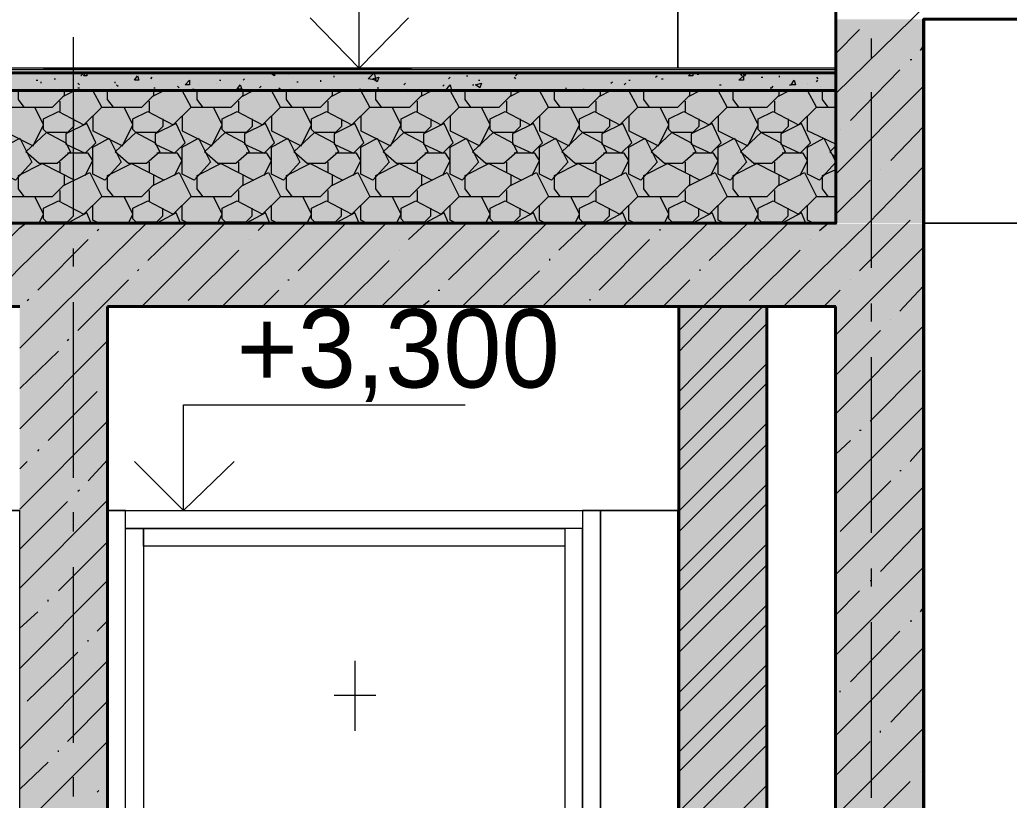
# Model space of a CAD drawing. Header units: millimetres. Extents: x -136833 to 49383, y -8033 to 344618.
# Drawn here: x -79968 to -77155, y 9322 to 11541 of the extents above; entities that cross this region are included whole.
import ezdxf

# ---------------------------------------------------------------- set-up
doc = ezdxf.new("R2010")
doc.units = ezdxf.units.MM
doc.layers.add('PDF _Геометрия', color=7, linetype='Continuous', true_color=0x1d1d1d)
doc.layers.add('PDF _Сплошная заливка', color=7, linetype='Continuous', true_color=0xffffff)
doc.layers.add('PDF _Текст', color=7, linetype='Continuous')

msp = doc.modelspace()

# ---------------------------------------------------------------- hatches: boundary and pattern name
at = {"layer": 'PDF _Сплошная заливка', "transparency": 33554559}
h = msp.add_hatch(color=256, dxfattribs=at)
h.paths.add_polyline_path([(-80645.6, 10962.5), (-80645.6, 10742.4), (-81547.2, 10742.4), (-81547.2, 10382.6), (-81543, 10382.6), (-81543, 10374.1), (-81538.8, 10374.1), (-81538.8, 10365.7), (-81534.5, 10365.7), (-81534.5, 10353), (-81530.3, 10353), (-81530.3, 10344.5), (-81526.1, 10344.5), (-81526.1, 10331.8), (-81521.8, 10331.8), (-81521.8, 10323.3), (-81517.6, 10323.3), (-81517.6, 10310.6), (-81513.4, 10310.6), (-81513.4, 10302.2), (-81509.1, 10302.2), (-81509.1, 10289.5), (-81504.9, 10289.5), (-81504.9, 10281), (-81500.7, 10281), (-81500.7, 10268.3), (-81496.4, 10268.3), (-81496.4, 10259.9), (-81492.2, 10259.9), (-81492.2, 10251.4), (-81488, 10251.4), (-81488, 10238.7), (-81483.7, 10238.7), (-81483.7, 10230.2), (-81479.5, 10230.2), (-81479.5, 10217.5), (-81475.3, 10217.5), (-81475.3, 10209.1), (-81471.1, 10209.1), (-81471.1, 10196.4), (-81466.8, 10196.4), (-81466.8, 10187.9), (-81462.6, 10187.9), (-81462.6, 10175.2), (-81458.4, 10175.2), (-81458.4, 10166.7), (-81454.1, 10166.7), (-81454.1, 10158.3), (-81428.7, 10166.7), (-81420.3, 10171), (-81407.6, 10175.2), (-81399.1, 10179.4), (-81386.4, 10183.7), (-81377.9, 10187.9), (-81365.2, 10192.1), (-81356.8, 10196.4), (-81344.1, 10200.6), (-81335.6, 10204.8), (-81322.9, 10209.1), (-81314.4, 10213.3), (-81301.7, 10217.5), (-81293.3, 10221.8), (-81280.6, 10226), (-81272.1, 10230.2), (-81259.4, 10234.5), (-81250.9, 10238.7), (-81238.2, 10242.9), (-81229.8, 10247.2), (-81217.1, 10251.4), (-81208.6, 10255.6), (-81195.9, 10259.9), (-81187.4, 10264.1), (-81174.7, 10268.3), (-81166.3, 10272.6), (-81153.6, 10276.8), (-81145.1, 10281), (-81132.4, 10285.2), (-81123.9, 10289.5), (-81111.2, 10293.7), (-81102.8, 10297.9), (-81090.1, 10302.2), (-81081.6, 10306.4), (-81068.9, 10310.6), (-81060.4, 10314.9), (-81047.7, 10319.1), (-81039.3, 10323.3), (-81026.6, 10327.6), (-81018.1, 10331.8), (-81005.4, 10336), (-80996.9, 10340.3), (-80984.2, 10344.5), (-80975.8, 10348.7), (-80950.4, 10357.2), (-80941.9, 10361.4), (-80929.2, 10365.7), (-80920.8, 10369.9), (-80908.1, 10374.1), (-80899.6, 10378.4), (-80886.9, 10382.6), (-80878.4, 10386.8), (-80865.7, 10391.1), (-80857.3, 10395.3), (-80844.6, 10399.5), (-80836.1, 10403.8), (-80823.4, 10408), (-80814.9, 10412.2), (-80802.2, 10416.5), (-80793.8, 10420.7), (-80781.1, 10424.9), (-80772.6, 10429.2), (-80759.9, 10433.4), (-80751.4, 10437.6), (-80738.7, 10441.9), (-80730.3, 10446.1), (-80717.6, 10450.3), (-80709.1, 10454.6), (-80696.4, 10458.8), (-80687.9, 10463), (-80675.2, 10467.3), (-80666.8, 10471.5), (-80654.1, 10475.7), (-80645.6, 10480), (-80632.9, 10484.2), (-80624.4, 10488.4), (-80611.7, 10492.7), (-80603.3, 10496.9), (-80590.6, 10501.1), (-80582.1, 10505.4), (-80569.4, 10509.6), (-80560.9, 10513.8), (-80548.2, 10518.1), (-80539.8, 10522.3), (-80527.1, 10526.5), (-80518.6, 10530.8), (-80505.9, 10535), (-80497.4, 10539.2), (-80472, 10547.7), (-80463.6, 10551.9), (-80450.9, 10556.2), (-80442.4, 10560.4), (-80429.7, 10564.6), (-80421.2, 10568.9), (-80408.6, 10573.1), (-80400.1, 10577.3), (-80387.4, 10581.6), (-80378.9, 10585.8), (-80366.2, 10590), (-80357.8, 10594.3), (-80345.1, 10598.5), (-80336.6, 10602.7), (-80323.9, 10607), (-80315.4, 10611.2), (-80302.7, 10615.4), (-80294.3, 10619.7), (-80281.6, 10623.9), (-80273.1, 10628.1), (-80260.4, 10632.4), (-80251.9, 10636.6), (-80239.2, 10640.8), (-80230.8, 10645.1), (-80218.1, 10649.3), (-80209.6, 10653.5), (-80196.9, 10657.8), (-80188.4, 10662), (-80175.7, 10666.2), (-80167.3, 10670.5), (-80154.6, 10674.7), (-80146.1, 10678.9), (-80133.4, 10683.2), (-80124.9, 10687.4), (-80112.2, 10691.6), (-80103.8, 10695.9), (-80091.1, 10700.1), (-80082.6, 10704.3), (-80069.9, 10708.6), (-80061.4, 10712.8), (-80048.7, 10717), (-80040.3, 10721.3), (-80027.6, 10725.5), (-79968.3, 10725.5), (-79968.3, 10962.5)])
h.paths.add_polyline_path([(-5237.7, 7131.6), (-5237.7, 6979.2), (-5538.2, 6979.2), (-5538.2, 6716.8), (-5796.5, 6716.8), (-5796.5, 6475.5), (-5550.9, 6475.5), (-5550.9, 6581.3), (-5538.2, 6585.5), (-4793.2, 6958.1), (-4784.8, 6958.1), (-4784.8, 6966.5), (-4810.2, 6991.9), (-4814.4, 6991.9), (-4814.4, 7000.4), (-4839.8, 7025.8), (-4844, 7025.8), (-4844, 7034.3), (-4869.4, 7059.7), (-4873.7, 7059.7), (-4873.7, 7068.1), (-4899.1, 7093.5), (-4903.3, 7093.5), (-4903.3, 7102), (-4932.9, 7131.6)])
h.paths.add_polyline_path([(-87846.1, 8223.7), (-87846.1, 7863.9), (-88739.2, 7863.9), (-88705.4, 7847), (-88701.1, 7842.8), (-88667.3, 7825.8), (-88663, 7821.6), (-88629.2, 7804.7), (-88624.9, 7800.4), (-88582.6, 7779.3), (-88578.4, 7775), (-88544.5, 7758.1), (-88540.3, 7753.9), (-88506.4, 7736.9), (-88502.2, 7732.7), (-88459.8, 7711.5), (-88455.6, 7707.3), (-88421.8, 7690.4), (-88417.5, 7686.1), (-88383.7, 7669.2), (-88379.4, 7665), (-88337.1, 7643.8), (-88332.9, 7639.6), (-88299, 7622.6), (-88294.8, 7618.4), (-88260.9, 7601.5), (-88256.7, 7597.3), (-88214.3, 7576.1), (-88210.1, 7571.9), (-88176.2, 7554.9), (-88172, 7550.7), (-88138.1, 7533.8), (-88133.9, 7529.5), (-88100, 7512.6), (-88095.8, 7508.4), (-88095.8, 7042.7), (-87596.3, 7042.7), (-87596.3, 7707.3), (-87587.8, 7711.5), (-87579.4, 7720), (-87570.9, 7724.2), (-87558.2, 7736.9), (-87549.7, 7741.2), (-87537, 7753.9), (-87528.6, 7758.1), (-87515.9, 7770.8), (-87507.4, 7775), (-87494.7, 7787.7), (-87486.2, 7792), (-87473.5, 7804.7), (-87465.1, 7808.9), (-87452.4, 7821.6), (-87443.9, 7825.8), (-87431.2, 7838.5), (-87422.7, 7842.8), (-87410, 7855.5), (-87401.6, 7859.7), (-87388.9, 7872.4), (-87380.4, 7876.6), (-87367.7, 7889.3), (-87359.3, 7893.6), (-87346.6, 7906.3), (-87338.1, 7910.5), (-87325.4, 7923.2), (-87316.9, 7927.4), (-87304.2, 7940.1), (-87295.8, 7944.4), (-87283.1, 7957.1), (-87274.6, 7961.3), (-87261.9, 7974), (-87253.4, 7978.2), (-87240.7, 7990.9), (-87232.3, 7995.2), (-87219.6, 8007.9), (-87211.1, 8012.1), (-87198.4, 8024.8), (-87189.9, 8029), (-87177.2, 8041.7), (-87168.8, 8046), (-87156.1, 8058.7), (-87147.6, 8062.9), (-87134.9, 8075.6), (-87126.4, 8079.8), (-87113.7, 8092.5), (-87105.3, 8096.8), (-87092.6, 8109.5), (-87084.1, 8113.7), (-87071.4, 8126.4), (-87062.9, 8130.6), (-87050.2, 8143.3), (-87041.8, 8147.5), (-87029.1, 8160.2), (-87020.6, 8164.5), (-87007.9, 8177.2), (-86999.4, 8181.4), (-86986.7, 8194.1), (-86978.3, 8198.3), (-86965.6, 8211), (-86957.1, 8215.3), (-86948.6, 8223.7)])
h.paths.add_polyline_path([(-263.8, 5616.2), (-263.8, 5396.1), (-14.1, 5396.1), (-14.1, 5616.2)])
h.paths.add_polyline_path([(-83346.3, 10022.8), (-83346.3, 9663), (-84247.9, 9663), (-84247.9, 9303.2), (-84243.7, 9303.2), (-84243.7, 9294.7), (-84239.5, 9294.7), (-84239.5, 9286.2), (-84235.2, 9286.2), (-84235.2, 9273.5), (-84231, 9273.5), (-84231, 9265.1), (-84226.8, 9265.1), (-84226.8, 9252.4), (-84222.5, 9252.4), (-84222.5, 9243.9), (-84218.3, 9243.9), (-84218.3, 9231.2), (-84214.1, 9231.2), (-84214.1, 9222.7), (-84209.8, 9222.7), (-84209.8, 9210.1), (-84205.6, 9210.1), (-84205.6, 9201.6), (-84201.4, 9201.6), (-84201.4, 9188.9), (-84197.1, 9188.9), (-84197.1, 9180.4), (-84192.9, 9180.4), (-84192.9, 9172), (-84188.7, 9172), (-84188.7, 9159.3), (-84184.4, 9159.3), (-84184.4, 9150.8), (-84180.2, 9150.8), (-84180.2, 9138.1), (-84176, 9138.1), (-84176, 9129.6), (-84171.7, 9129.6), (-84171.7, 9116.9), (-84167.5, 9116.9), (-84167.5, 9108.5), (-84163.3, 9108.5), (-84163.3, 9095.8), (-84159.1, 9095.8), (-84159.1, 9087.3), (-84154.8, 9087.3), (-84154.8, 9078.8), (-84142.1, 9083.1), (-84133.7, 9087.3), (-84121, 9091.5), (-84112.5, 9095.8), (-84099.8, 9100), (-84091.3, 9104.2), (-84078.6, 9108.5), (-84070.2, 9112.7), (-84057.5, 9116.9), (-84049, 9121.2), (-84036.3, 9125.4), (-84027.8, 9129.6), (-84015.1, 9133.9), (-84006.7, 9138.1), (-83994, 9142.3), (-83985.5, 9146.6), (-83972.8, 9150.8), (-83964.3, 9155), (-83951.6, 9159.3), (-83943.2, 9163.5), (-83930.5, 9167.7), (-83922, 9172), (-83909.3, 9176.2), (-83900.8, 9180.4), (-83888.1, 9184.7), (-83879.7, 9188.9), (-83867, 9193.1), (-83858.5, 9197.4), (-83845.8, 9201.6), (-83837.3, 9205.8), (-83824.6, 9210.1), (-83816.2, 9214.3), (-83803.5, 9218.5), (-83795, 9222.7), (-83782.3, 9227), (-83765.4, 9235.4), (-83752.7, 9239.7), (-83744.2, 9243.9), (-83731.5, 9248.1), (-83723, 9252.4), (-83710.3, 9256.6), (-83701.9, 9260.8), (-83689.2, 9265.1), (-83680.7, 9269.3), (-83668, 9273.5), (-83659.5, 9277.8), (-83646.8, 9282), (-83638.4, 9286.2), (-83625.7, 9290.5), (-83617.2, 9294.7), (-83604.5, 9298.9), (-83596.1, 9303.2), (-83583.4, 9307.4), (-83574.9, 9311.6), (-83562.2, 9315.9), (-83553.7, 9320.1), (-83541, 9324.3), (-83532.6, 9328.6), (-83519.9, 9332.8), (-83511.4, 9337), (-83498.7, 9341.3), (-83490.2, 9345.5), (-83477.5, 9349.7), (-83469.1, 9354), (-83456.4, 9358.2), (-83447.9, 9362.4), (-83435.2, 9366.7), (-83426.7, 9370.9), (-83414, 9375.1), (-83405.6, 9379.4), (-83397.1, 9379.4), (-83397.1, 8846), (-82897.6, 8846), (-82897.6, 9582.6), (-82872.2, 9591), (-82863.7, 9595.3), (-82851, 9599.5), (-82842.6, 9603.7), (-82829.9, 9608), (-82821.4, 9612.2), (-82808.7, 9616.4), (-82800.2, 9620.7), (-82787.5, 9624.9), (-82779.1, 9629.1), (-82766.4, 9633.4), (-82757.9, 9637.6), (-82745.2, 9641.8), (-82736.7, 9646.1), (-82724, 9650.3), (-82715.6, 9654.5), (-82702.9, 9658.8), (-82694.4, 9663), (-82681.7, 9667.2), (-82673.2, 9671.5), (-82660.5, 9675.7), (-82652.1, 9679.9), (-82639.4, 9684.2), (-82630.9, 9688.4), (-82618.2, 9692.6), (-82609.7, 9696.9), (-82597, 9701.1), (-82588.6, 9705.3), (-82575.9, 9709.6), (-82567.4, 9713.8), (-82554.7, 9718), (-82546.3, 9722.3), (-82533.6, 9726.5), (-82525.1, 9730.7), (-82512.4, 9735), (-82503.9, 9739.2), (-82491.2, 9743.4), (-82482.8, 9747.6), (-82470.1, 9751.9), (-82461.6, 9756.1), (-82448.9, 9760.3), (-82440.4, 9764.6), (-82427.7, 9768.8), (-82419.3, 9773), (-82406.6, 9777.3), (-82398.1, 9781.5), (-82385.4, 9785.7), (-82376.9, 9790), (-82364.2, 9794.2), (-82355.8, 9794.2), (-82355.8, 9806.9), (-82360, 9806.9), (-82360, 9819.6), (-82364.2, 9819.6), (-82364.2, 9828.1), (-82368.5, 9828.1), (-82368.5, 9840.8), (-82372.7, 9840.8), (-82372.7, 9849.2), (-82376.9, 9849.2), (-82376.9, 9861.9), (-82381.2, 9861.9), (-82381.2, 9870.4), (-82385.4, 9870.4), (-82385.4, 9883.1), (-82389.6, 9883.1), (-82389.6, 9895.8), (-82393.9, 9895.8), (-82393.9, 9904.3), (-82398.1, 9904.3), (-82398.1, 9917), (-82402.3, 9917), (-82402.3, 9925.4), (-82406.6, 9925.4), (-82406.6, 9938.1), (-82410.8, 9938.1), (-82410.8, 9946.6), (-82415, 9946.6), (-82415, 9959.3), (-82419.3, 9959.3), (-82419.3, 9972), (-82423.5, 9972), (-82423.5, 9980.5), (-82427.7, 9980.5), (-82427.7, 9993.2), (-82432, 9993.2), (-82432, 10001.6), (-82436.2, 10001.6), (-82436.2, 10014.3), (-82440.4, 10014.3), (-82440.4, 10022.8)])
h.paths.add_polyline_path([(-4568.9, 3770.6), (-4568.9, 3601.2), (-4848.3, 3601.2), (-4848.3, 3279.5), (-4602.7, 3279.5), (-4602.7, 3385.3), (-4577.3, 3398), (-4573.1, 3402.3), (-4556.2, 3410.7), (-4551.9, 3415), (-4535, 3423.4), (-4530.8, 3427.7), (-4513.8, 3436.1), (-4509.6, 3440.4), (-4492.7, 3448.8), (-4488.4, 3453.1), (-4471.5, 3461.5), (-4467.3, 3465.8), (-4450.3, 3474.2), (-4446.1, 3478.5), (-4429.2, 3486.9), (-4424.9, 3491.2), (-4408, 3499.6), (-4403.8, 3503.9), (-4386.8, 3512.3), (-4382.6, 3516.6), (-4365.7, 3525), (-4361.5, 3529.3), (-4344.5, 3537.7), (-4340.3, 3542), (-4323.4, 3550.4), (-4319.1, 3554.7), (-4302.2, 3563.1), (-4298, 3567.4), (-4281, 3575.8), (-4276.8, 3580.1), (-4259.9, 3588.5), (-4255.6, 3592.8), (-4238.7, 3601.2), (-4234.5, 3605.5), (-4217.5, 3613.9), (-4213.3, 3618.2), (-4196.4, 3626.6), (-4192.1, 3630.9), (-4175.2, 3639.3), (-4171, 3647.8), (-4192.1, 3669), (-4196.4, 3669), (-4196.4, 3677.4), (-4221.8, 3702.8), (-4226, 3702.8), (-4226, 3711.3), (-4251.4, 3736.7), (-4255.6, 3736.7), (-4255.6, 3745.2), (-4281, 3770.6)])
h.paths.add_polyline_path([(-5237.7, 11330.8), (-5237.7, 11178.4), (-5538.2, 11178.4), (-5538.2, 10962.5), (-5796.5, 10962.5), (-5796.5, 10725.5), (-5550.9, 10725.5), (-5550.9, 10780.5), (-5538.2, 10784.8), (-4793.2, 11157.3), (-4784.8, 11157.3), (-4784.8, 11165.7), (-4810.2, 11191.1), (-4814.4, 11191.1), (-4814.4, 11199.6), (-4839.8, 11225), (-4844, 11225), (-4844, 11233.5), (-4869.4, 11258.9), (-4873.7, 11258.9), (-4873.7, 11267.3), (-4899.1, 11292.7), (-4903.3, 11292.7), (-4903.3, 11301.2), (-4932.9, 11330.8)])
h.paths.add_polyline_path([(-79807.5, 6149.5), (-79807.5, 5772.8), (-79557.7, 5772.8), (-79557.7, 6149.5)])
h.paths.add_polyline_path([(-14.1, 12884.4), (-14.1, 13102), (-263.8, 13102), (-263.8, 12884.4)])
h.paths.add_polyline_path([(-263.8, 8905.3), (-263.8, 8685.1), (-14.1, 8685.1), (-14.1, 8905.3)])
h.paths.add_polyline_path([(-90546.8, 6716.8), (-90913.4, 6716.8), (-90913.4, 6475.5), (-90673.7, 6479.7), (-90661, 6484), (-90652.6, 6488.2), (-90639.9, 6492.4), (-90631.4, 6496.7), (-90618.7, 6500.9), (-90610.2, 6505.1), (-90597.5, 6509.4), (-90589.1, 6513.6), (-90576.4, 6517.8), (-90567.9, 6522.1), (-90555.2, 6526.3), (-90546.8, 6530.5), (-90534.1, 6534.7), (-90525.6, 6539), (-90512.9, 6543.2), (-90504.4, 6547.4), (-90491.7, 6551.7), (-90483.3, 6555.9), (-90470.6, 6560.1), (-90462.1, 6564.4), (-90449.4, 6568.6), (-90440.9, 6572.8), (-90428.2, 6577.1), (-90419.8, 6581.3), (-90407.1, 6585.5), (-90398.6, 6589.8), (-90385.9, 6594), (-90377.4, 6598.2), (-90364.7, 6602.5), (-90356.3, 6606.7), (-90343.6, 6610.9), (-90335.1, 6615.2), (-90322.4, 6619.4), (-90313.9, 6623.6), (-90301.2, 6627.9), (-90292.8, 6632.1), (-90280.1, 6636.3), (-90271.6, 6640.6), (-90258.9, 6644.8), (-90250.4, 6649), (-90237.7, 6653.3), (-90229.3, 6657.5), (-90216.6, 6661.7), (-90208.1, 6666), (-90195.4, 6670.2), (-90186.9, 6674.4), (-90174.2, 6678.7), (-90165.8, 6682.9), (-90153.1, 6687.1), (-90144.6, 6691.4), (-90131.9, 6695.6), (-90123.4, 6699.8), (-90110.7, 6704.1), (-90102.3, 6708.3), (-90089.6, 6712.5), (-90081.1, 6716.8), (-90068.4, 6721), (-90059.9, 6725.2), (-90047.3, 6729.5), (-90038.8, 6733.7), (-90026.1, 6737.9), (-90017.6, 6742.2), (-90004.9, 6746.4), (-89996.5, 6750.6), (-89983.8, 6754.9), (-89975.3, 6759.1), (-89962.6, 6763.3), (-89954.1, 6767.6), (-89941.4, 6771.8), (-89933, 6776), (-89920.3, 6780.3), (-89911.8, 6784.5), (-89899.1, 6788.7), (-89890.6, 6788.7), (-89890.6, 6797.2), (-89894.9, 6797.2), (-89894.9, 6805.7), (-89899.1, 6805.7), (-89899.1, 6814.1), (-89903.3, 6818.4), (-89907.6, 6818.4), (-89907.6, 6826.8), (-89911.8, 6826.8), (-89911.8, 6835.3), (-89916, 6839.5), (-89920.3, 6839.5), (-89920.3, 6848), (-89924.5, 6848), (-89924.5, 6856.5), (-89928.7, 6856.5), (-89928.7, 6864.9), (-89933, 6869.2), (-89937.2, 6869.2), (-89937.2, 6877.6), (-89941.4, 6877.6), (-89941.4, 6886.1), (-89945.7, 6890.3), (-89949.9, 6890.3), (-89949.9, 6898.8), (-89954.1, 6898.8), (-89954.1, 6907.3), (-89958.4, 6907.3), (-89958.4, 6915.7), (-89962.6, 6920), (-89966.8, 6920), (-89966.8, 6928.4), (-89971.1, 6928.4), (-89971.1, 6936.9), (-89975.3, 6941.1), (-89979.5, 6941.1), (-89979.5, 6949.6), (-89983.8, 6949.6), (-89983.8, 6958.1), (-89988, 6958.1), (-89988, 6966.5), (-89992.2, 6970.8), (-89996.5, 6970.8), (-89996.5, 6979.2), (-90000.7, 6979.2), (-90000.7, 6987.7), (-90004.9, 6991.9), (-90009.2, 6991.9), (-90009.2, 7000.4), (-90013.4, 7000.4), (-90013.4, 7008.9), (-90017.6, 7008.9), (-90017.6, 7017.3), (-90021.9, 7021.6), (-90026.1, 7021.6), (-90026.1, 7030), (-90030.3, 7030), (-90030.3, 7038.5), (-90034.6, 7042.7), (-90038.8, 7042.7), (-90038.8, 7051.2), (-90043, 7051.2), (-90043, 7059.7), (-90047.3, 7059.7), (-90047.3, 7068.1), (-90051.5, 7072.3), (-90055.7, 7072.3), (-90055.7, 7080.8), (-90059.9, 7080.8), (-90059.9, 7089.3), (-90064.2, 7093.5), (-90068.4, 7093.5), (-90068.4, 7102), (-90072.6, 7102), (-90072.6, 7110.4), (-90076.9, 7110.4), (-90076.9, 7118.9), (-90081.1, 7123.1), (-90085.3, 7123.1), (-90085.3, 7131.6), (-90089.6, 7131.6), (-90089.6, 7140.1), (-90093.8, 7144.3), (-90546.8, 7144.3)])
h = msp.add_hatch(color=256, dxfattribs=at)
h.paths.add_polyline_path([(-77399.4, 11542.5), (-77648.6, 11542.5), (-77648.6, 10962.5), (-77399.4, 10962.5)])
h.paths.add_polyline_path([(-77399.4, 10725.5), (-77648.6, 10725.5), (-77648.6, 6717.5), (-77399.4, 6717.5)])
h = msp.add_hatch(color=256, dxfattribs=at)
h.paths.add_polyline_path([(-93497.2, 10725.5), (-93497.2, 10959.8), (-103545.3, 10959.8), (-103545.3, 10725.5)])
h.paths.add_polyline_path([(-5796.5, 10725.5), (-5796.5, 10959.8), (-26352.2, 10959.8), (-26352.2, 10725.5)])
h.paths.add_polyline_path([(-26398.8, 10725.5), (-26398.8, 10959.8), (-26648.6, 10959.8), (-26648.6, 10725.5)])
h.paths.add_polyline_path([(-77398.8, 10725.5), (-77398.8, 10959.8), (-79968.3, 10959.8), (-79968.3, 10725.5)])

# ---------------------------------------------------------------- linework, layer by layer
at = {"layer": 'PDF _Геометрия', "color": 7, "lineweight": 9}
for points in [[(-77898.3, 19123.9), (-78097.3, 19123.9), (-78097.3, 11402.8), (-78097.3, 11644.1), (-80645.6, 11644.1), (-78097.3, 11644.1), (-78097.3, 14344.8), (-80645.6, 14344.8), (-78097.3, 14344.8), (-78097.3, 15166), (-80645.6, 15166), (-78097.3, 15166), (-78097.3, 18544), (-80645.6, 18544), (-78097.3, 18544), (-78097.3, 19123.9), (-80425.5, 19123.9), (-80425.5, 19119.7), (-80522.8, 19119.7), (-80527.1, 19115.4), (-80624.4, 19090), (-80628.7, 19085.8), (-80645.6, 19085.8)], [(-79900.6, 11402.8), (-79672, 11402.8), (-79003.2, 11402.8), (-79003.2, 11703.3), (-78203.1, 11703.3)], [(-77395.9, 11539.1), (-77395.9, 6840.3), (-77395.9, 7441.6)], [(-79815.9, 10992.2), (-79815.9, 11491.7)], [(-77547, 11432.4), (-77547, 11487.4)], [(-77648.6, 11390.1), (-77648.6, 11398.5), (-77648.6, 11402.8), (-80645.6, 11402.8), (-80645.6, 11398.5), (-80645.6, 11390.1)], [(-77648.6, 11398.5), (-80645.6, 11398.5)], [(-79155.6, 11402.8), (-78855, 11402.8)], [(-80645.6, 11339.3), (-80645.6, 10962.5), (-77648.6, 10962.5), (-77648.6, 11339.3)], [(-77547, 10835.5), (-77547, 11335.1)], [(-79815.9, 10839.8), (-79815.9, 10890.6)], [(-79815.9, 10238.7), (-79815.9, 10738.2)], [(-78094.5, 10722), (-78094.5, 6840.3), (-78462.7, 6840.3), (-78462.7, 7090), (-78462.7, 6840.3), (-78416.4, 6840.3), (-78365.4, 6840.3), (-78365.4, 9164.4), (-78365.4, 6840.3), (-78314.5, 6840.3), (-78314.5, 9164.4)], [(-77547, 10683.2), (-77547, 10734)], [(-77547, 10082.1), (-77547, 10581.6)], [(-79642.4, 10145.6), (-79502.7, 10145.6), (-79502.7, 10446.1), (-78702.6, 10446.1)], [(-82266.9, 7444.9), (-82266.9, 9603.7), (-80967.3, 9603.7), (-80967.3, 7444.9), (-79968.3, 7444.9), (-79968.3, 10145.6), (-81475.3, 10145.6), (-79968.3, 10145.6)], [(-79815.9, 10086.3), (-79815.9, 10141.3)], [(-79718.6, 7212), (-79718.6, 9167.7), (-79718.6, 10069.4), (-79718.6, 10145.6)], [(-79667.8, 9904.3), (-79667.8, 10069.4), (-79667.8, 10145.6), (-79718.6, 10145.6), (-78097.3, 10145.6)], [(-79655.1, 10145.6), (-79354.5, 10145.6)], [(-79642.4, 10145.6), (-79642.4, 10145.6)], [(-78317.4, 9167.7), (-78317.4, 10069.4), (-78317.4, 10145.6), (-78368.2, 10145.6), (-78368.2, 10069.4), (-78368.2, 9167.7), (-78368.2, 10094.8), (-78419, 10094.8), (-78419, 9167.7)], [(-79667.8, 9167.7), (-79667.8, 10094.8), (-79617, 10094.8), (-79617, 9167.7)], [(-79815.9, 9485.2), (-79815.9, 9984.7)], [(-77547, 9929.7), (-77547, 9980.5)], [(-77547, 9328.6), (-77547, 9828.1)], [(-79015.9, 9718), (-79015.9, 9519.1)], [(-79075.1, 9620.7), (-78956.6, 9620.7)], [(-79815.9, 9332.8), (-79815.9, 9387.8)]]:
    msp.add_lwpolyline(points, dxfattribs=at)
at = {"layer": 'PDF _Геометрия', "color": 7, "lineweight": 40}
for points in [[(-77398.8, 10725.5), (-77398.8, 10962.5), (-77398.8, 11542.5), (-69245.9, 11542.5), (-69245.9, 11783.8), (-77398.8, 11783.8), (-77398.8, 12846.3), (-77648.6, 12846.3), (-77648.6, 11783.8), (-77648.6, 11542.5), (-77648.6, 10962.5), (-80645.6, 10962.5), (-80645.6, 10742.4)], [(-66622.2, 11543.3), (-66622.2, 6717.5), (-77399.4, 6717.5), (-77399.4, 10726.1)], [(-80019.1, 10725.5), (-79968.3, 10725.5)], [(-79719.2, 6717.5), (-79719.2, 10726.1)], [(-79718.6, 10725.5), (-77648.6, 10725.5)], [(-77847.5, 10725.5), (-78097.3, 10725.5)], [(-78094.5, 10722.5), (-78094.5, 3339.5), (-77844.7, 3339.5), (-77844.7, 10722.5)], [(-77649.1, 10726.1), (-77649.1, 6717.5)]]:
    msp.add_lwpolyline(points, dxfattribs=at)
at = {"layer": 'PDF _Геометрия', "lineweight": 9}
for points in [[(-77648.6, 11330.8), (-77432.7, 11542.5), (-77195.7, 11783.8)], [(-77648.6, 11445.1), (-77580.9, 11512.8)], [(-77407.3, 11453.6), (-77398.8, 11466.3)], [(-77436.9, 11428.2), (-77432.7, 11428.2)], [(-77606.3, 11254.6), (-77466.6, 11398.5)], [(-80069.9, 11258.9), (-80069.9, 11237.7), (-80086.8, 11220.8), (-80146.1, 11220.8), (-80091.1, 11191.1), (-80078.4, 11165.7), (-80116.5, 11131.9), (-80167.3, 11131.9), (-80205.4, 11165.7), (-80146.1, 11220.8), (-80154.6, 11229.2), (-80154.6, 11258.9), (-80112.2, 11280), (-80040.3, 11241.9), (-79989.5, 11292.7), (-79875.2, 11292.7), (-79841.3, 11326.6), (-79841.3, 11339.3)], [(-79955.6, 11292.7), (-79972.5, 11313.9), (-79972.5, 11339.3)], [(-79815.9, 11258.9), (-79815.9, 11237.7), (-79832.9, 11220.8), (-79892.1, 11220.8), (-79837.1, 11191.1), (-79824.4, 11165.7), (-79862.5, 11131.9), (-79913.3, 11131.9), (-79951.4, 11165.7), (-79892.1, 11220.8), (-79900.6, 11229.2), (-79900.6, 11258.9), (-79858.3, 11280), (-79786.3, 11241.9), (-79735.5, 11292.7), (-79621.2, 11292.7), (-79587.3, 11326.6), (-79587.3, 11339.3)], [(-79845.6, 11322.4), (-79811.7, 11339.3), (-79815.9, 11339.3)], [(-79735.5, 11292.7), (-79760.9, 11339.3)], [(-79701.6, 11292.7), (-79718.6, 11313.9), (-79718.6, 11339.3)], [(-79561.9, 11258.9), (-79561.9, 11237.7), (-79578.9, 11220.8), (-79638.1, 11220.8), (-79583.1, 11191.1), (-79570.4, 11165.7), (-79608.5, 11131.9), (-79659.3, 11131.9), (-79697.4, 11165.7), (-79638.1, 11220.8), (-79646.6, 11229.2), (-79646.6, 11258.9), (-79604.3, 11280), (-79532.3, 11241.9), (-79481.5, 11292.7), (-79367.2, 11292.7), (-79333.4, 11326.6), (-79333.4, 11339.3)], [(-79591.6, 11322.4), (-79557.7, 11339.3), (-79561.9, 11339.3)], [(-79481.5, 11292.7), (-79506.9, 11339.3)], [(-79447.6, 11292.7), (-79464.6, 11313.9), (-79464.6, 11339.3)], [(-79308, 11258.9), (-79308, 11237.7), (-79324.9, 11220.8), (-79384.1, 11220.8), (-79329.1, 11191.1), (-79316.4, 11165.7), (-79354.5, 11131.9), (-79405.3, 11131.9), (-79443.4, 11165.7), (-79384.1, 11220.8), (-79392.6, 11229.2), (-79392.6, 11258.9), (-79350.3, 11280), (-79278.3, 11241.9), (-79227.5, 11292.7), (-79113.2, 11292.7), (-79079.4, 11326.6), (-79079.4, 11339.3)], [(-79337.6, 11322.4), (-79303.7, 11339.3), (-79308, 11339.3)], [(-79227.5, 11292.7), (-79252.9, 11339.3)], [(-79193.7, 11292.7), (-79210.6, 11313.9), (-79210.6, 11339.3)], [(-79054, 11258.9), (-79054, 11237.7), (-79070.9, 11220.8), (-79130.2, 11220.8), (-79075.1, 11191.1), (-79062.4, 11165.7), (-79100.5, 11131.9), (-79151.3, 11131.9), (-79189.4, 11165.7), (-79130.2, 11220.8), (-79138.6, 11229.2), (-79138.6, 11258.9), (-79096.3, 11280), (-79024.3, 11241.9), (-78973.5, 11292.7), (-78859.2, 11292.7), (-78825.4, 11326.6), (-78825.4, 11339.3)], [(-79083.6, 11322.4), (-79049.7, 11339.3), (-79054, 11339.3)], [(-78973.5, 11292.7), (-78998.9, 11339.3)], [(-78939.7, 11292.7), (-78956.6, 11313.9), (-78956.6, 11339.3)], [(-78800, 11258.9), (-78800, 11237.7), (-78816.9, 11220.8), (-78876.2, 11220.8), (-78821.1, 11191.1), (-78808.4, 11165.7), (-78846.5, 11131.9), (-78897.3, 11131.9), (-78935.4, 11165.7), (-78876.2, 11220.8), (-78884.6, 11229.2), (-78884.6, 11258.9), (-78842.3, 11280), (-78770.4, 11241.9), (-78719.6, 11292.7), (-78605.3, 11292.7), (-78571.4, 11326.6), (-78571.4, 11339.3)], [(-78829.6, 11322.4), (-78795.8, 11339.3), (-78800, 11339.3)], [(-78719.6, 11292.7), (-78745, 11339.3)], [(-78685.7, 11292.7), (-78702.6, 11313.9), (-78702.6, 11339.3)], [(-78546, 11258.9), (-78546, 11237.7), (-78562.9, 11220.8), (-78622.2, 11220.8), (-78567.2, 11191.1), (-78554.5, 11165.7), (-78592.6, 11131.9), (-78643.4, 11131.9), (-78681.5, 11165.7), (-78622.2, 11220.8), (-78630.7, 11229.2), (-78630.7, 11258.9), (-78588.3, 11280), (-78516.4, 11241.9), (-78465.6, 11292.7), (-78351.3, 11292.7), (-78317.4, 11326.6), (-78317.4, 11339.3)], [(-78575.6, 11322.4), (-78541.8, 11339.3), (-78546, 11339.3)], [(-78465.6, 11292.7), (-78491, 11339.3)], [(-78431.7, 11292.7), (-78448.6, 11313.9), (-78448.6, 11339.3)], [(-78292, 11258.9), (-78292, 11237.7), (-78308.9, 11220.8), (-78368.2, 11220.8), (-78313.2, 11191.1), (-78300.5, 11165.7), (-78338.6, 11131.9), (-78389.4, 11131.9), (-78427.5, 11165.7), (-78368.2, 11220.8), (-78376.7, 11229.2), (-78376.7, 11258.9), (-78334.3, 11280), (-78262.4, 11241.9), (-78211.6, 11292.7), (-78097.3, 11292.7), (-78063.4, 11326.6), (-78063.4, 11339.3)], [(-78321.6, 11322.4), (-78287.8, 11339.3), (-78292, 11339.3)], [(-78211.6, 11292.7), (-78237, 11339.3)], [(-78177.7, 11292.7), (-78194.7, 11313.9), (-78194.7, 11339.3)], [(-78038, 11258.9), (-78038, 11237.7), (-78055, 11220.8), (-78114.2, 11220.8), (-78059.2, 11191.1), (-78046.5, 11165.7), (-78084.6, 11131.9), (-78135.4, 11131.9), (-78173.5, 11165.7), (-78114.2, 11220.8), (-78122.7, 11229.2), (-78122.7, 11258.9), (-78080.4, 11280), (-78008.4, 11241.9), (-77957.6, 11292.7), (-77843.3, 11292.7), (-77809.4, 11326.6), (-77809.4, 11339.3)], [(-78067.7, 11322.4), (-78033.8, 11339.3), (-78038, 11339.3)], [(-77957.6, 11292.7), (-77983, 11339.3)], [(-77923.7, 11292.7), (-77940.7, 11313.9), (-77940.7, 11339.3)], [(-77813.7, 11322.4), (-77779.8, 11339.3), (-77784, 11339.3)], [(-77703.6, 11292.7), (-77729, 11339.3)], [(-77669.8, 11292.7), (-77686.7, 11313.9), (-77686.7, 11339.3)], [(-77648.6, 11102.2), (-77398.8, 11352)], [(-79854, 11280), (-79854, 11309.7)], [(-79600, 11280), (-79600, 11309.7)], [(-79346, 11280), (-79346, 11309.7)], [(-79092.1, 11280), (-79092.1, 11309.7)], [(-78838.1, 11280), (-78838.1, 11309.7)], [(-78584.1, 11280), (-78584.1, 11309.7)], [(-78330.1, 11280), (-78330.1, 11309.7)], [(-78076.1, 11280), (-78076.1, 11309.7)], [(-77822.1, 11280), (-77822.1, 11309.7)], [(-80014.9, 11267.3), (-80014.9, 11225), (-79930.2, 11182.7), (-79900.6, 11241.9), (-79926, 11292.7)], [(-79760.9, 11267.3), (-79760.9, 11225), (-79676.2, 11182.7), (-79646.6, 11241.9), (-79672, 11292.7)], [(-79506.9, 11267.3), (-79506.9, 11225), (-79422.2, 11182.7), (-79392.6, 11241.9), (-79418, 11292.7)], [(-79252.9, 11267.3), (-79252.9, 11225), (-79168.3, 11182.7), (-79138.6, 11241.9), (-79164, 11292.7)], [(-78998.9, 11267.3), (-78998.9, 11225), (-78914.3, 11182.7), (-78884.6, 11241.9), (-78910, 11292.7)], [(-78745, 11267.3), (-78745, 11225), (-78660.3, 11182.7), (-78630.7, 11241.9), (-78656.1, 11292.7)], [(-78491, 11267.3), (-78491, 11225), (-78406.3, 11182.7), (-78376.7, 11241.9), (-78402.1, 11292.7)], [(-78237, 11267.3), (-78237, 11225), (-78152.3, 11182.7), (-78122.7, 11241.9), (-78148.1, 11292.7)], [(-77983, 11267.3), (-77983, 11225), (-77898.3, 11182.7), (-77868.7, 11241.9), (-77894.1, 11292.7)], [(-77784, 11258.9), (-77784, 11237.7), (-77801, 11220.8), (-77860.2, 11220.8), (-77805.2, 11191.1), (-77792.5, 11165.7), (-77830.6, 11131.9), (-77881.4, 11131.9), (-77919.5, 11165.7), (-77860.2, 11220.8), (-77868.7, 11229.2), (-77868.7, 11258.9), (-77826.4, 11280), (-77754.4, 11241.9), (-77703.6, 11292.7), (-77648.6, 11292.7)], [(-77648.6, 11186.9), (-77729, 11225), (-77729, 11267.3)], [(-77635.9, 11229.2), (-77635.9, 11229.2)], [(-77492, 11140.3), (-77398.8, 11237.7)], [(-77648.6, 11148.8), (-77665.5, 11165.7), (-77648.6, 11182.7)], [(-79782.1, 11098), (-79760.9, 11140.3), (-79773.6, 11161.5), (-79832.9, 11161.5)], [(-79528.1, 11098), (-79506.9, 11140.3), (-79519.6, 11161.5), (-79578.9, 11161.5)], [(-79274.1, 11098), (-79252.9, 11140.3), (-79265.6, 11161.5), (-79324.9, 11161.5)], [(-79020.1, 11098), (-78998.9, 11140.3), (-79011.6, 11161.5), (-79070.9, 11161.5)], [(-78766.1, 11098), (-78745, 11140.3), (-78757.7, 11161.5), (-78816.9, 11161.5)], [(-78512.1, 11098), (-78491, 11140.3), (-78503.7, 11161.5), (-78562.9, 11161.5)], [(-78258.2, 11098), (-78237, 11140.3), (-78249.7, 11161.5), (-78308.9, 11161.5)], [(-78004.2, 11098), (-77983, 11140.3), (-77995.7, 11161.5), (-78055, 11161.5)], [(-77750.2, 11098), (-77729, 11140.3), (-77741.7, 11161.5), (-77801, 11161.5)], [(-79955.6, 11038.7), (-79972.5, 11059.9), (-79972.5, 11098), (-79904.8, 11131.9), (-79811.7, 11085.3)], [(-79854, 11106.5), (-79854, 11136.1)], [(-79701.6, 11038.7), (-79718.6, 11059.9), (-79718.6, 11098), (-79650.8, 11131.9), (-79557.7, 11085.3)], [(-79600, 11106.5), (-79600, 11136.1)], [(-79447.6, 11038.7), (-79464.6, 11059.9), (-79464.6, 11098), (-79396.8, 11131.9), (-79303.7, 11085.3)], [(-79346, 11106.5), (-79346, 11136.1)], [(-79193.7, 11038.7), (-79210.6, 11059.9), (-79210.6, 11098), (-79142.9, 11131.9), (-79049.7, 11085.3)], [(-79092.1, 11106.5), (-79092.1, 11136.1)], [(-78939.7, 11038.7), (-78956.6, 11059.9), (-78956.6, 11098), (-78888.9, 11131.9), (-78795.8, 11085.3)], [(-78838.1, 11106.5), (-78838.1, 11136.1)], [(-78685.7, 11038.7), (-78702.6, 11059.9), (-78702.6, 11098), (-78634.9, 11131.9), (-78541.8, 11085.3)], [(-78584.1, 11106.5), (-78584.1, 11136.1)], [(-78431.7, 11038.7), (-78448.6, 11059.9), (-78448.6, 11098), (-78380.9, 11131.9), (-78287.8, 11085.3)], [(-78330.1, 11106.5), (-78330.1, 11136.1)], [(-78177.7, 11038.7), (-78194.7, 11059.9), (-78194.7, 11098), (-78126.9, 11131.9), (-78033.8, 11085.3)], [(-78076.1, 11106.5), (-78076.1, 11136.1)], [(-77923.7, 11038.7), (-77940.7, 11059.9), (-77940.7, 11098), (-77872.9, 11131.9), (-77779.8, 11085.3)], [(-77822.1, 11106.5), (-77822.1, 11136.1)], [(-77796.7, 10725.5), (-77555.5, 10962.5), (-77398.8, 11123.4)], [(-77669.8, 11038.7), (-77686.7, 11059.9), (-77686.7, 11098), (-77648.6, 11114.9)], [(-77521.6, 11114.9), (-77521.6, 11114.9)], [(-80150.3, 10962.5), (-80146.1, 10966.8), (-80154.6, 10975.2), (-80154.6, 11004.9), (-80112.2, 11026), (-80040.3, 10987.9), (-79989.5, 11038.7), (-79875.2, 11038.7), (-79841.3, 11072.6), (-79841.3, 11098)], [(-79896.3, 10962.5), (-79892.1, 10966.8), (-79900.6, 10975.2), (-79900.6, 11004.9), (-79858.3, 11026), (-79786.3, 10987.9), (-79735.5, 11038.7), (-79621.2, 11038.7), (-79587.3, 11072.6), (-79587.3, 11098)], [(-79845.6, 11068.4), (-79769.4, 11106.5), (-79735.5, 11038.7)], [(-79642.4, 10962.5), (-79638.1, 10966.8), (-79646.6, 10975.2), (-79646.6, 11004.9), (-79604.3, 11026), (-79532.3, 10987.9), (-79481.5, 11038.7), (-79367.2, 11038.7), (-79333.4, 11072.6), (-79333.4, 11098)], [(-79591.6, 11068.4), (-79515.4, 11106.5), (-79481.5, 11038.7)], [(-79388.4, 10962.5), (-79384.1, 10966.8), (-79392.6, 10975.2), (-79392.6, 11004.9), (-79350.3, 11026), (-79278.3, 10987.9), (-79227.5, 11038.7), (-79113.2, 11038.7), (-79079.4, 11072.6), (-79079.4, 11098)], [(-79337.6, 11068.4), (-79261.4, 11106.5), (-79227.5, 11038.7)], [(-79134.4, 10962.5), (-79130.2, 10966.8), (-79138.6, 10975.2), (-79138.6, 11004.9), (-79096.3, 11026), (-79024.3, 10987.9), (-78973.5, 11038.7), (-78859.2, 11038.7), (-78825.4, 11072.6), (-78825.4, 11098)], [(-79083.6, 11068.4), (-79007.4, 11106.5), (-78973.5, 11038.7)], [(-78880.4, 10962.5), (-78876.2, 10966.8), (-78884.6, 10975.2), (-78884.6, 11004.9), (-78842.3, 11026), (-78770.4, 10987.9), (-78719.6, 11038.7), (-78605.3, 11038.7), (-78571.4, 11072.6), (-78571.4, 11098)], [(-78829.6, 11068.4), (-78753.4, 11106.5), (-78719.6, 11038.7)], [(-78626.4, 10962.5), (-78622.2, 10966.8), (-78630.7, 10975.2), (-78630.7, 11004.9), (-78588.3, 11026), (-78516.4, 10987.9), (-78465.6, 11038.7), (-78351.3, 11038.7), (-78317.4, 11072.6), (-78317.4, 11098)], [(-78575.6, 11068.4), (-78499.4, 11106.5), (-78465.6, 11038.7)], [(-78372.4, 10962.5), (-78368.2, 10966.8), (-78376.7, 10975.2), (-78376.7, 11004.9), (-78334.3, 11026), (-78262.4, 10987.9), (-78211.6, 11038.7), (-78097.3, 11038.7), (-78063.4, 11072.6), (-78063.4, 11098)], [(-78321.6, 11068.4), (-78245.5, 11106.5), (-78211.6, 11038.7)], [(-78118.5, 10962.5), (-78114.2, 10966.8), (-78122.7, 10975.2), (-78122.7, 11004.9), (-78080.4, 11026), (-78008.4, 10987.9), (-77957.6, 11038.7), (-77843.3, 11038.7), (-77809.4, 11072.6), (-77809.4, 11098)], [(-78067.7, 11068.4), (-77991.5, 11106.5), (-77957.6, 11038.7)], [(-77813.7, 11068.4), (-77737.5, 11106.5), (-77703.6, 11038.7)], [(-77648.6, 10987.9), (-77551.2, 11085.3)], [(-79854, 11026), (-79854, 11055.7)], [(-79600, 11026), (-79600, 11055.7)], [(-79346, 11026), (-79346, 11055.7)], [(-79092.1, 11026), (-79092.1, 11055.7)], [(-78838.1, 11026), (-78838.1, 11055.7)], [(-78584.1, 11026), (-78584.1, 11055.7)], [(-78330.1, 11026), (-78330.1, 11055.7)], [(-78076.1, 11026), (-78076.1, 11055.7)], [(-77822.1, 11026), (-77822.1, 11055.7)], [(-79913.3, 10962.5), (-79900.6, 10987.9), (-79926, 11038.7)], [(-79659.3, 10962.5), (-79646.6, 10987.9), (-79672, 11038.7)], [(-79405.3, 10962.5), (-79392.6, 10987.9), (-79418, 11038.7)], [(-79151.3, 10962.5), (-79138.6, 10987.9), (-79164, 11038.7)], [(-78897.3, 10962.5), (-78884.6, 10987.9), (-78910, 11038.7)], [(-78643.4, 10962.5), (-78630.7, 10987.9), (-78656.1, 11038.7)], [(-78389.4, 10962.5), (-78376.7, 10987.9), (-78402.1, 11038.7)], [(-78135.4, 10962.5), (-78122.7, 10987.9), (-78148.1, 11038.7)], [(-77881.4, 10962.5), (-77868.7, 10987.9), (-77894.1, 11038.7)], [(-77864.5, 10962.5), (-77860.2, 10966.8), (-77868.7, 10975.2), (-77868.7, 11004.9), (-77826.4, 11026), (-77754.4, 10987.9), (-77703.6, 11038.7), (-77648.6, 11038.7)], [(-79892.1, 10962.5), (-79892.1, 10966.8), (-79832.9, 10966.8), (-79815.9, 10983.7), (-79815.9, 11004.9)], [(-79744, 10962.5), (-79760.9, 10971), (-79760.9, 11013.3)], [(-79638.1, 10962.5), (-79638.1, 10966.8), (-79578.9, 10966.8), (-79561.9, 10983.7), (-79561.9, 11004.9)], [(-79621.2, 10725.5), (-79384.1, 10962.5), (-79384.1, 10966.8), (-79324.9, 10966.8), (-79308, 10983.7), (-79308, 11004.9)], [(-79490, 10962.5), (-79506.9, 10971), (-79506.9, 11013.3)], [(-79236, 10962.5), (-79252.9, 10971), (-79252.9, 11013.3)], [(-79130.2, 10962.5), (-79130.2, 10966.8), (-79070.9, 10966.8), (-79054, 10983.7), (-79054, 11004.9)], [(-78982, 10962.5), (-78998.9, 10971), (-78998.9, 11013.3)], [(-78876.2, 10962.5), (-78876.2, 10966.8), (-78816.9, 10966.8), (-78800, 10983.7), (-78800, 11004.9)], [(-78728, 10962.5), (-78745, 10971), (-78745, 11013.3)], [(-78622.2, 10962.5), (-78622.2, 10966.8), (-78562.9, 10966.8), (-78546, 10983.7), (-78546, 11004.9)], [(-78474, 10962.5), (-78491, 10971), (-78491, 11013.3)], [(-78368.2, 10962.5), (-78368.2, 10966.8), (-78308.9, 10966.8), (-78292, 10983.7), (-78292, 11004.9)], [(-78220.1, 10962.5), (-78237, 10971), (-78237, 11013.3)], [(-78114.2, 10962.5), (-78114.2, 10966.8), (-78055, 10966.8), (-78038, 10983.7), (-78038, 11004.9)], [(-77966.1, 10962.5), (-77983, 10971), (-77983, 11013.3)], [(-77860.2, 10962.5), (-77860.2, 10966.8), (-77801, 10966.8), (-77784, 10983.7), (-77784, 11004.9)], [(-77712.1, 10962.5), (-77729, 10971), (-77729, 11013.3)], [(-77407.3, 11000.6), (-77407.3, 11000.6)], [(-79765.1, 10962.5), (-79777.8, 10992.2), (-79832.9, 10962.5)], [(-79511.1, 10962.5), (-79523.8, 10992.2), (-79578.9, 10962.5)], [(-79257.2, 10962.5), (-79269.9, 10992.2), (-79324.9, 10962.5)], [(-79003.2, 10962.5), (-79015.9, 10992.2), (-79070.9, 10962.5)], [(-78749.2, 10962.5), (-78761.9, 10992.2), (-78816.9, 10962.5)], [(-78495.2, 10962.5), (-78507.9, 10992.2), (-78562.9, 10962.5)], [(-78482.5, 10725.5), (-78241.2, 10962.5), (-78253.9, 10992.2), (-78308.9, 10962.5)], [(-77987.2, 10962.5), (-77999.9, 10992.2), (-78055, 10962.5)], [(-77733.3, 10962.5), (-77745.9, 10992.2), (-77801, 10962.5)], [(-77580.9, 10827.1), (-77445.4, 10962.5), (-77436.9, 10971)], [(-80116.5, 10683.2), (-79968.3, 10835.5), (-79837.1, 10962.5)], [(-80031.8, 10886.3), (-79968.3, 10949.8), (-79951.4, 10962.5)], [(-79968.3, 10607), (-79849.8, 10725.5), (-79608.5, 10962.5)], [(-79748.2, 10941.4), (-79744, 10945.6)], [(-79604.3, 10856.7), (-79494.2, 10962.5)], [(-79392.6, 10725.5), (-79155.6, 10962.5)], [(-79291, 10941.4), (-79269.9, 10962.5)], [(-79176.7, 10827.1), (-79041.3, 10962.5)], [(-79164, 10725.5), (-78927, 10962.5)], [(-78939.7, 10725.5), (-78698.4, 10962.5)], [(-78863.5, 10916), (-78812.7, 10962.5)], [(-78711.1, 10725.5), (-78469.8, 10962.5)], [(-78435.9, 10886.3), (-78355.5, 10962.5)], [(-78253.9, 10725.5), (-78012.6, 10962.5)], [(-78148.1, 10941.4), (-78148.1, 10945.6)], [(-78097.3, 10653.5), (-78025.3, 10725.5), (-77784, 10962.5)], [(-78008.4, 10856.7), (-77898.3, 10962.5)], [(-77695.2, 10941.4), (-77669.8, 10962.5)], [(-79917.5, 10772.1), (-79773.6, 10916)], [(-79316.4, 10916), (-79316.4, 10916)], [(-78749.2, 10801.7), (-78605.3, 10941.4)], [(-78321.6, 10772.1), (-78177.7, 10916)], [(-77720.6, 10916), (-77720.6, 10916)], [(-79490, 10742.4), (-79346, 10886.3)], [(-78888.9, 10886.3), (-78888.9, 10886.3)], [(-77894.1, 10742.4), (-77750.2, 10886.3)], [(-77648.6, 10645.1), (-77568.2, 10725.5), (-77398.8, 10894.8)], [(-78461.3, 10856.7), (-78461.3, 10860.9)], [(-79633.9, 10827.1), (-79629.7, 10831.3)], [(-79049.7, 10725.5), (-78918.5, 10856.7)], [(-78033.8, 10827.1), (-78033.8, 10831.3)], [(-78596.8, 10725.5), (-78491, 10827.1)], [(-79803.2, 10657.8), (-79735.5, 10725.5), (-79659.3, 10801.7)], [(-79206.4, 10801.7), (-79202.1, 10801.7)], [(-78139.6, 10725.5), (-78063.4, 10801.7)], [(-77606.3, 10801.7), (-77606.3, 10801.7)], [(-77466.6, 10712.8), (-77453.9, 10725.5), (-77398.8, 10784.8)], [(-79947.1, 10742.4), (-79942.9, 10746.7)], [(-79278.3, 10725.5), (-79231.8, 10772.1)], [(-78778.8, 10772.1), (-78774.6, 10772.1)], [(-78347, 10742.4), (-78347, 10746.7)], [(-77682.5, 10725.5), (-77635.9, 10772.1)], [(-78825.4, 10725.5), (-78804.2, 10742.4)], [(-78097.3, 10480), (-77856, 10725.5)], [(-78097.3, 10594.3), (-77970.3, 10725.5)], [(-78097.3, 10424.9), (-77847.5, 10674.7)], [(-77648.6, 10420.7), (-77398.8, 10670.5)], [(-77492, 10687.4), (-77492, 10687.4)], [(-77648.6, 10530.8), (-77521.6, 10657.8)], [(-79968.3, 10378.4), (-79718.6, 10628.1)], [(-79832.9, 10628.1), (-79828.6, 10632.4)], [(-79968.3, 10492.7), (-79858.3, 10598.5)], [(-78097.3, 10310.6), (-77847.5, 10560.4)], [(-77551.2, 10399.5), (-77407.3, 10543.5)], [(-79718.6, 10513.8), (-79718.6, 10513.8)], [(-78097.3, 10255.6), (-77847.5, 10505.4)], [(-79887.9, 10344.5), (-79748.2, 10484.2)], [(-77648.6, 10192.1), (-77398.8, 10441.9)], [(-79968.3, 10149.8), (-79718.6, 10399.5)], [(-78097.3, 10141.3), (-77847.5, 10391.1)], [(-77580.9, 10374.1), (-77576.6, 10374.1)], [(-78097.3, 10082.1), (-77847.5, 10331.8)], [(-77648.6, 10306.4), (-77606.3, 10344.5)], [(-77436.9, 10285.2), (-77398.8, 10327.6)], [(-79917.5, 10314.9), (-79913.3, 10319.1)], [(-79968.3, 10264.1), (-79947.1, 10285.2)], [(-79773.6, 10230.2), (-79718.6, 10289.5)], [(-77466.6, 10259.9), (-77462.3, 10259.9)], [(-78097.3, 9967.8), (-77847.5, 10217.5)], [(-77648.6, 9963.5), (-77398.8, 10213.3)], [(-77635.9, 10086.3), (-77492, 10230.2)], [(-79803.2, 10200.6), (-79799, 10204.8)], [(-79968.3, 9925.4), (-79718.6, 10175.2)], [(-79968.3, 10035.5), (-79832.9, 10171)], [(-78097.3, 9912.7), (-77847.5, 10162.5)], [(-77521.6, 9972), (-77398.8, 10099)], [(-79858.3, 9917), (-79718.6, 10056.7)], [(-78097.3, 9798.4), (-77847.5, 10048.2)], [(-78097.3, 9739.2), (-77847.5, 9988.9)], [(-77648.6, 9735), (-77398.8, 9984.7)], [(-79968.3, 9696.9), (-79718.6, 9946.6)], [(-77551.2, 9946.6), (-77547, 9946.6)], [(-77648.6, 9849.2), (-77580.9, 9917)], [(-79887.9, 9887.3), (-79887.9, 9891.6)], [(-78097.3, 9624.9), (-77847.5, 9874.6)], [(-79968.3, 9811.1), (-79917.5, 9857.7)], [(-77407.3, 9857.7), (-77398.8, 9870.4)], [(-79748.2, 9802.7), (-79718.6, 9832.3)], [(-78097.3, 9569.9), (-77847.5, 9819.6)], [(-77436.9, 9832.3), (-77432.7, 9832.3)], [(-77606.3, 9658.8), (-77466.6, 9802.7)], [(-79773.6, 9773), (-79773.6, 9777.3)], [(-79947.1, 9603.7), (-79803.2, 9743.4)], [(-77648.6, 9506.4), (-77398.8, 9756.1)], [(-79968.3, 9468.3), (-79718.6, 9718)], [(-78097.3, 9455.6), (-77847.5, 9705.3)], [(-78097.3, 9400.5), (-77847.5, 9650.3)], [(-77635.9, 9629.1), (-77635.9, 9633.4)], [(-77492, 9544.5), (-77398.8, 9641.8)], [(-79832.9, 9489.4), (-79718.6, 9603.7)], [(-78097.3, 9286.2), (-77847.5, 9536)], [(-77648.6, 9277.8), (-77398.8, 9527.5)], [(-77521.6, 9514.8), (-77521.6, 9519.1)], [(-79968.3, 9239.7), (-79718.6, 9489.4)], [(-77648.6, 9392.1), (-77551.2, 9489.4)], [(-79858.3, 9459.8), (-79858.3, 9464)], [(-78097.3, 9227), (-77847.5, 9476.7)], [(-79968.3, 9354), (-79887.9, 9430.2)], [(-77407.3, 9404.8), (-77407.3, 9404.8)], [(-79718.6, 9375.1), (-79718.6, 9375.1)], [(-77580.9, 9231.2), (-77436.9, 9375.1)], [(-79748.2, 9345.5), (-79744, 9349.7)], [(-78097.3, 9112.7), (-77847.5, 9362.4)]]:
    msp.add_lwpolyline(points, dxfattribs=at)
at = {"layer": 'PDF _Геометрия', "color": 7, "lineweight": 18}
for points in [[(-79142.9, 11546.7), (-79003.2, 11402.8), (-78863.5, 11546.7)], [(-79642.4, 10285.2), (-79502.7, 10145.6), (-79358.7, 10285.2)]]:
    msp.add_lwpolyline(points, dxfattribs=at)
at = {"layer": 'PDF _Геометрия', "color": 7, "lineweight": 9}
for points in [[(-77398.8, 10962.5), (-72446.1, 10962.5), (-72446.1, 11542.5), (-77398.8, 11542.5)], [(-77398.8, 10962.5), (-77398.8, 7444.9), (-77115.2, 7444.9), (-77115.2, 10145.6), (-75316.2, 10145.6), (-75316.2, 7444.9), (-74245.2, 7444.9), (-74245.2, 10145.6), (-72446.1, 10145.6), (-72446.1, 10962.5)], [(-78393.6, 10094.8), (-79642.4, 10094.8), (-79667.8, 10094.8), (-79667.8, 10145.6), (-79642.4, 10145.6), (-78393.6, 10145.6), (-78368.2, 10145.6), (-78368.2, 10094.8)], [(-78097.3, 7444.9), (-78097.3, 10145.6), (-78317.4, 10145.6), (-78317.4, 7444.9)], [(-78419, 10044), (-79617, 10044), (-79617, 10094.8), (-78419, 10094.8)]]:
    msp.add_lwpolyline(points, close=True, dxfattribs=at)
at = {"layer": 'PDF _Геометрия', "color": 7, "lineweight": 40}
msp.add_lwpolyline([(-80645.6, 11390.1), (-80645.6, 11339.3), (-77648.6, 11339.3), (-77648.6, 11390.1)], close=True, dxfattribs=at)
at = {"layer": 'PDF _Геометрия', "color": 250, "lineweight": 9, "true_color": 0x363636}
for points in [[(-79921.7, 11368.9), (-79917.5, 11368.9)], [(-79909, 11364.7), (-79909, 11360.4)], [(-79871, 11373.1), (-79866.7, 11373.1)], [(-79794.8, 11381.6), (-79790.5, 11385.8)], [(-79777.8, 11390.1), (-79777.8, 11381.6), (-79786.3, 11381.6), (-79782.1, 11390.1)], [(-79697.4, 11360.4), (-79697.4, 11364.7)], [(-79595.8, 11373.1), (-79591.6, 11377.4)], [(-79401.1, 11368.9), (-79396.8, 11368.9)], [(-79333.4, 11368.9), (-79329.1, 11373.1)], [(-79278.3, 11390.1), (-79278.3, 11390.1)], [(-79244.5, 11390.1), (-79244.5, 11381.6), (-79257.2, 11390.1), (-79252.9, 11390.1)], [(-79206.4, 11385.8), (-79202.1, 11390.1)], [(-79181, 11364.7), (-79176.7, 11364.7)], [(-79113.2, 11368.9), (-79113.2, 11364.7)], [(-79075.1, 11377.4), (-79075.1, 11381.6)], [(-78994.7, 11385.8), (-78994.7, 11385.8)], [(-78749.2, 11373.1), (-78745, 11377.4)], [(-78698.4, 11381.6), (-78694.2, 11381.6)], [(-78664.5, 11368.9), (-78660.3, 11368.9)], [(-78562.9, 11377.4), (-78558.7, 11373.1)], [(-78558.7, 11381.6), (-78554.5, 11385.8)], [(-78287.8, 11360.4), (-78283.5, 11364.7)], [(-78237, 11368.9), (-78232.8, 11368.9)], [(-78160.8, 11377.4), (-78156.6, 11381.6)], [(-78143.9, 11373.1), (-78139.6, 11373.1)], [(-78055, 11390.1), (-78055, 11381.6), (-78067.7, 11381.6), (-78059.2, 11390.1)], [(-78042.3, 11385.8), (-78038, 11385.8)], [(-78025.3, 11390.1), (-78025.3, 11385.8)], [(-77919.5, 11385.8), (-77915.3, 11381.6)], [(-77915.3, 11390.1), (-77915.3, 11390.1)], [(-77915.3, 11390.1), (-77906.8, 11381.6), (-77902.6, 11390.1)], [(-77860.2, 11377.4), (-77856, 11377.4)], [(-77809.4, 11381.6), (-77809.4, 11377.4)], [(-77703.6, 11377.4), (-77699.4, 11373.1)], [(-77703.6, 11364.7), (-77699.4, 11368.9)], [(-79803.2, 11360.4), (-79799, 11356.2)], [(-79803.2, 11347.8), (-79799, 11347.8)], [(-79718.6, 11339.3), (-79705.9, 11343.5), (-79705.9, 11339.3)], [(-79693.2, 11356.2), (-79688.9, 11352)], [(-79587.3, 11347.8), (-79583.1, 11347.8)], [(-79519.6, 11352), (-79515.4, 11347.8)], [(-79477.3, 11343.5), (-79473, 11343.5)], [(-79460.3, 11356.2), (-79460.3, 11356.2)], [(-79409.5, 11360.4), (-79409.5, 11360.4)], [(-79367.2, 11339.3), (-79367.2, 11339.3)], [(-79286.8, 11347.8), (-79282.6, 11352)], [(-79231.8, 11347.8), (-79227.5, 11343.5)], [(-79197.9, 11339.3), (-79193.7, 11343.5), (-79193.7, 11339.3)], [(-79003.2, 11343.5), (-78998.9, 11343.5)], [(-78952.4, 11347.8), (-78948.1, 11347.8)], [(-78876.2, 11356.2), (-78871.9, 11360.4)], [(-78871.9, 11339.3), (-78867.7, 11343.5)], [(-78766.1, 11352), (-78761.9, 11356.2)], [(-78757.7, 11339.3), (-78745, 11356.2), (-78740.7, 11339.3)], [(-78681.5, 11356.2), (-78677.2, 11356.2)], [(-78414.8, 11343.5), (-78414.8, 11347.8)], [(-78380.9, 11339.3), (-78364, 11343.5), (-78368.2, 11339.3)], [(-78351.3, 11343.5), (-78351.3, 11343.5)], [(-78249.7, 11356.2), (-78245.5, 11360.4)], [(-77978.8, 11356.2), (-77974.5, 11356.2)], [(-77834.8, 11347.8), (-77830.6, 11347.8), (-77826.4, 11352)], [(-77779.8, 11356.2), (-77775.6, 11356.2)], [(-77729, 11360.4), (-77729, 11360.4)], [(-77690.9, 11352), (-77690.9, 11352)]]:
    msp.add_lwpolyline(points, dxfattribs=at)
for points in [[(-79633.9, 11381.6), (-79629.7, 11368.9), (-79642.4, 11368.9)], [(-79485.7, 11368.9), (-79485.7, 11356.2), (-79498.4, 11356.2)], [(-78956.6, 11368.9), (-78977.8, 11373.1), (-78960.8, 11390.1)], [(-78948.1, 11377.4), (-78952.4, 11364.7), (-78965.1, 11373.1)], [(-77911, 11381.6), (-77911, 11368.9), (-77923.7, 11368.9)], [(-77767.1, 11368.9), (-77762.9, 11356.2), (-77775.6, 11356.2)], [(-79341.8, 11356.2), (-79337.6, 11343.5), (-79350.3, 11343.5)], [(-78656.1, 11360.4), (-78660.3, 11347.8), (-78673, 11356.2)]]:
    msp.add_lwpolyline(points, close=True, dxfattribs=at)
at = {"layer": 'PDF _Геометрия', "lineweight": 9}
for points in [[(-79837.1, 11216.5), (-79837.1, 11186.9), (-79782.1, 11161.5), (-79752.4, 11191.1), (-79777.8, 11246.2)], [(-79583.1, 11216.5), (-79583.1, 11186.9), (-79528.1, 11161.5), (-79498.4, 11191.1), (-79523.8, 11246.2)], [(-79329.1, 11216.5), (-79329.1, 11186.9), (-79274.1, 11161.5), (-79244.5, 11191.1), (-79269.9, 11246.2)], [(-79075.1, 11216.5), (-79075.1, 11186.9), (-79020.1, 11161.5), (-78990.5, 11191.1), (-79015.9, 11246.2)], [(-78821.1, 11216.5), (-78821.1, 11186.9), (-78766.1, 11161.5), (-78736.5, 11191.1), (-78761.9, 11246.2)], [(-78567.2, 11216.5), (-78567.2, 11186.9), (-78512.1, 11161.5), (-78482.5, 11191.1), (-78507.9, 11246.2)], [(-78313.2, 11216.5), (-78313.2, 11186.9), (-78258.2, 11161.5), (-78228.5, 11191.1), (-78253.9, 11246.2)], [(-78059.2, 11216.5), (-78059.2, 11186.9), (-78004.2, 11161.5), (-77974.5, 11191.1), (-77999.9, 11246.2)], [(-77805.2, 11216.5), (-77805.2, 11186.9), (-77750.2, 11161.5), (-77720.6, 11191.1), (-77745.9, 11246.2)], [(-80014.9, 11102.2), (-80014.9, 11178.4), (-79968.3, 11203.8), (-79934.4, 11136.1), (-79981, 11085.3)], [(-79760.9, 11102.2), (-79760.9, 11178.4), (-79714.3, 11203.8), (-79680.5, 11136.1), (-79727, 11085.3)], [(-79506.9, 11102.2), (-79506.9, 11178.4), (-79460.3, 11203.8), (-79426.5, 11136.1), (-79473, 11085.3)], [(-79252.9, 11102.2), (-79252.9, 11178.4), (-79206.4, 11203.8), (-79172.5, 11136.1), (-79219.1, 11085.3)], [(-78998.9, 11102.2), (-78998.9, 11178.4), (-78952.4, 11203.8), (-78918.5, 11136.1), (-78965.1, 11085.3)], [(-78745, 11102.2), (-78745, 11178.4), (-78698.4, 11203.8), (-78664.5, 11136.1), (-78711.1, 11085.3)], [(-78491, 11102.2), (-78491, 11178.4), (-78444.4, 11203.8), (-78410.5, 11136.1), (-78457.1, 11085.3)], [(-78237, 11102.2), (-78237, 11178.4), (-78190.4, 11203.8), (-78156.6, 11136.1), (-78203.1, 11085.3)], [(-77983, 11102.2), (-77983, 11178.4), (-77936.4, 11203.8), (-77902.6, 11136.1), (-77949.1, 11085.3)], [(-77729, 11102.2), (-77729, 11178.4), (-77682.5, 11203.8), (-77648.6, 11136.1), (-77695.2, 11085.3)]]:
    msp.add_lwpolyline(points, close=True, dxfattribs=at)
at = {"layer": 'PDF _Геометрия', "color": 7, "lineweight": 30}
for points in [[(-81547.2, 10382.6), (-81547.2, 10742.4), (-80645.6, 10742.4), (-80645.6, 10962.5), (-79968.3, 10962.5)], [(-79968.3, 10725.5), (-80019.1, 10725.5), (-81454.1, 10154)]]:
    msp.add_lwpolyline(points, dxfattribs=at)
at = {"layer": 'PDF _Сплошная заливка', "lineweight": 5, "transparency": 33554559}
for points in [[(-80645.6, 11390.1), (-80645.6, 11339.3), (-77648.6, 11390.1), (-77648.6, 11339.3)], [(-80645.6, 11339.3), (-80645.6, 10962.5), (-77648.6, 11339.3), (-77648.6, 10962.5)], [(-79968.9, 10726.1), (-79719.2, 10726.1), (-79968.9, 6717.5), (-79719.2, 6717.5)], [(-78094.5, 10722.5), (-77844.7, 10722.5), (-78094.5, 3339.5), (-77844.7, 3339.5)]]:
    msp.add_solid(points, dxfattribs=at)

# ---------------------------------------------------------------- texts
at = {"layer": 'PDF _Текст', "insert": (-79352.3, 10586), "char_height": 222.7, "attachment_point": 4, "style": ''}
msp.add_mtext('+3,300', dxfattribs=at)

doc.saveas('drawing.dxf')
